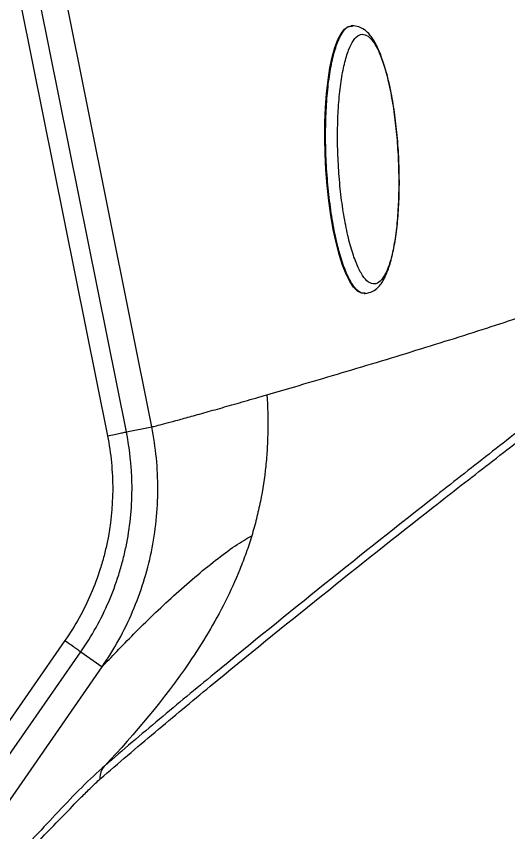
# Model space of a CAD drawing. Extents: x 527 to 611, y 788 to 934.
# Drawn here: x 534.23 to 537.9, y 827.82 to 833.91 of the extents above; entities that cross this region are included whole.
import ezdxf

# ---------------------------------------------------------------- set-up
doc = ezdxf.new("R2010")
doc.units = 0
doc.header["$MEASUREMENT"] = 0
doc.layers.add('1', color=4, linetype='Continuous')
doc.layers.add('GEOMETRY', color=3, linetype='Continuous', lineweight=25)

# ---------------------------------------------------------------- blocks, each defined once
blk = doc.blocks.new('2026_FLAIR')
at = {"layer": 'GEOMETRY'}
for p, q in [((8.1692, 27.4817), (7.5279, 30.6798)), ((7.9802, 27.4438), (7.3369, 30.6415)), ((7.1957, 30.6121), (7.8389, 27.4144)), ((9.6636, 30.473), (9.657, 30.4727)), ((9.7533, 28.475), (9.7599, 28.4753)), ((9.7616, 28.4802), (9.7597, 28.4801)), ((7.9802, 27.4438), (8.1692, 27.4817)), ((7.5223, 25.8878), (4.4622, 21.4866)), ((4.5798, 21.4015), (7.6399, 25.8027)), ((7.6399, 25.8027), (7.7991, 25.6924)), ((5.7084, 22.6742), (7.7991, 25.6924))]:
    blk.add_line(p, q, dxfattribs=at)
at = {"layer": 'GEOMETRY', "flags": 128}
for points in [[(9.4891, 29.1667), (9.4767, 29.2812), (9.4675, 29.3985), (9.4617, 29.5168), (9.4593, 29.6346), (9.4603, 29.75), (9.4648, 29.8616), (9.4726, 29.9678), (9.4837, 30.067), (9.4979, 30.1579), (9.5151, 30.2392), (9.5349, 30.3098), (9.5571, 30.3686), (9.5813, 30.4148), (9.6073, 30.4479), (9.6347, 30.4672), (9.657, 30.4727)], [(9.7533, 28.475), (9.7328, 28.4776), (9.7037, 28.4931), (9.6746, 28.5225), (9.646, 28.5652), (9.6182, 28.6206), (9.5916, 28.6881), (9.5666, 28.7665), (9.5435, 28.8549), (9.5227, 28.952), (9.5045, 29.0564), (9.4891, 29.1667)]]:
    blk.add_lwpolyline(points, dxfattribs=at)
at = {"layer": 'GEOMETRY'}
for points, knots in [([(9.7597, 28.4801), (9.7523, 28.4787), (9.7293, 28.4744), (9.6892, 28.5083), (9.6416, 28.5787), (9.5966, 28.6857), (9.5561, 28.8224), (9.5215, 28.9843), (9.4943, 29.165), (9.4754, 29.3576), (9.4656, 29.5546), (9.4652, 29.7486), (9.4743, 29.932), (9.4926, 30.0978), (9.5193, 30.2396), (9.5533, 30.3524), (9.5936, 30.4297), (9.6315, 30.47), (9.6563, 30.4688), (9.6653, 30.4683)], [0, 0, 0, 0, 0.029145, 0.091526, 0.153908, 0.216289, 0.27867, 0.341051, 0.403433, 0.465814, 0.528195, 0.590576, 0.652958, 0.715339, 0.77772, 0.840101, 0.902483, 0.964864, 1, 1, 1, 1]), ([(9.7601, 28.476), (9.78, 28.4797), (9.8149, 28.486), (9.8545, 28.5177), (9.8797, 28.5476), (9.9072, 28.5915), (9.936, 28.6591), (9.9662, 28.7664), (9.9902, 28.9004), (10.0067, 29.0563), (10.0143, 29.224), (10.0138, 29.3985), (10.0055, 29.5756), (9.9893, 29.7502), (9.9654, 29.9167), (9.9341, 30.0706), (9.8976, 30.2016), (9.8662, 30.2837), (9.8434, 30.3306), (9.8291, 30.3567), (9.8106, 30.3857), (9.7854, 30.4166), (9.7529, 30.4455), (9.7106, 30.4688), (9.6797, 30.4708), (9.6631, 30.4719)], [0, 0, 0, 0, 0.041965, 0.073798, 0.098664, 0.123557, 0.175053, 0.232215, 0.293644, 0.353459, 0.411665, 0.469703, 0.527827, 0.586188, 0.644754, 0.704512, 0.76576, 0.821679, 0.838515, 0.854549, 0.876157, 0.898695, 0.926829, 0.960636, 1, 1, 1, 1]), ([(9.9855, 29.7639), (9.9776, 29.8208), (9.9618, 29.9346), (9.9291, 30.0849), (9.8915, 30.2125), (9.8495, 30.3116), (9.8051, 30.3792), (9.7599, 30.4114), (9.7156, 30.4085), (9.674, 30.3692), (9.6365, 30.296), (9.6047, 30.1913), (9.5799, 30.0591), (9.5628, 29.9048), (9.5544, 29.7338), (9.5547, 29.5531), (9.5638, 29.3693), (9.5814, 29.1895), (9.6069, 29.0208), (9.6391, 28.8698), (9.6769, 28.7426), (9.7187, 28.6432), (9.7631, 28.5763), (9.8083, 28.5436), (9.8526, 28.547), (9.8943, 28.5863), (9.9317, 28.6594), (9.9634, 28.7645), (9.9883, 28.8965), (10.0053, 29.0511), (10.0138, 29.2221), (10.0134, 29.4026), (10.0047, 29.5868), (9.9919, 29.7049), (9.9855, 29.7639)], [0, 0, 0, 0, 0.031254, 0.062463, 0.093755, 0.124954, 0.15622, 0.187463, 0.218687, 0.249972, 0.281172, 0.312465, 0.343671, 0.374932, 0.40618, 0.437392, 0.468682, 0.5, 0.531318, 0.562608, 0.59382, 0.625068, 0.656329, 0.687535, 0.718828, 0.750028, 0.781312, 0.812537, 0.84378, 0.875046, 0.906245, 0.937537, 0.968746, 1, 1, 1, 1]), ([(9.0276, 27.7203), (9.0947, 27.7398), (9.3428, 27.812), (9.613, 27.8922), (10.005, 28.0105), (10.4, 28.1317), (10.9411, 28.3057), (11.3705, 28.456), (11.5421, 28.5295), (11.5893, 28.5569)], [0, 0, 0, 0, 0.0485933, 0.1735933, 0.1735933, 0.2985933, 0.4235933, 0.5485933, 0.6735933, 0.6735933, 0.6735933, 0.6735933]), ([(8.1691, 27.4817), (8.1846, 27.4848), (8.2345, 27.4972), (8.3458, 27.5272), (8.4496, 27.5557), (8.5716, 27.5898), (8.7097, 27.6289), (8.8619, 27.6724), (8.9713, 27.7039), (9.0276, 27.7203)], [0, 0, 0, 0, 0.25, 0.375, 0.5, 0.625, 0.75, 0.875, 1, 1, 1, 1]), ([(9.0276, 27.7203), (9.0336, 27.6316), (9.0361, 27.5427), (9.0342, 27.4096), (9.0326, 27.3652), (9.0274, 27.2767), (9.0238, 27.2325), (9.01, 27.1002), (8.9966, 27.0124), (8.9706, 26.8824), (8.9605, 26.839), (8.9397, 26.7539), (8.9261, 26.7099), (8.9159, 26.6696)], [0, 0, 0, 0, 0.25, 0.25, 0.375, 0.375, 0.5, 0.5, 0.75, 0.75, 0.875, 0.875, 1, 1, 1, 1]), ([(11.1302, 27.6261), (11.0956, 27.599), (11.0606, 27.5718), (10.9907, 27.5173), (10.9557, 27.4901), (10.8507, 27.4082), (10.7807, 27.3536), (10.571, 27.1896), (10.4315, 27.0801), (10.0139, 26.7512), (9.7367, 26.5311), (9.1842, 26.0884), (8.9089, 25.8658), (8.4985, 25.5282), (8.3621, 25.4151), (8.0902, 25.187), (7.9547, 25.072), (7.8199, 24.9551)], [0, 0, 0, 0, 0.03125, 0.03125, 0.0625, 0.0625, 0.125, 0.125, 0.25, 0.25, 0.5, 0.5, 0.75, 0.75, 0.875, 0.875, 1, 1, 1, 1]), ([(7.7857, 24.8565), (7.9212, 24.9744), (8.0573, 25.0903), (8.3305, 25.3202), (8.4676, 25.4343), (8.8801, 25.7743), (9.1567, 25.9983), (9.7116, 26.4431), (9.9899, 26.6639), (10.4081, 26.9917), (10.5476, 27.1005), (10.757, 27.2626), (10.8268, 27.3165), (10.9315, 27.3972), (10.9664, 27.424), (11.0362, 27.4778), (11.0711, 27.5047), (11.106, 27.5318)], [0, 0, 0, 0, 0.125, 0.125, 0.25, 0.25, 0.5, 0.5, 0.75, 0.75, 0.875, 0.875, 0.9375, 0.9375, 0.96875, 0.96875, 1, 1, 1, 1]), ([(7.7991, 25.6925), (7.8439, 25.7574), (7.8854, 25.8242), (7.9616, 25.962), (7.9963, 26.033), (8.0884, 26.2486), (8.1348, 26.397), (8.1822, 26.6266), (8.1943, 26.7047), (8.2105, 26.8608), (8.2146, 26.9387), (8.2152, 27.1721), (8.2, 27.3272), (8.1691, 27.4817)], [0, 0, 0, 0, 0.125, 0.125, 0.25, 0.25, 0.5, 0.5, 0.625, 0.625, 0.75, 0.75, 1, 1, 1, 1]), ([(7.8388, 27.4144), (7.8521, 27.3484), (7.862, 27.282), (7.8718, 27.1816), (7.8743, 27.148), (7.8774, 27.081), (7.8781, 27.0476), (7.8774, 26.8809), (7.8634, 26.7489), (7.8295, 26.5856), (7.8219, 26.5531), (7.805, 26.4881), (7.7957, 26.4557), (7.7655, 26.3599), (7.7423, 26.2976), (7.6635, 26.1147), (7.599, 25.9984), (7.5222, 25.8879)], [0, 0, 0, 0, 0.125, 0.125, 0.1875, 0.1875, 0.25, 0.25, 0.5, 0.5, 0.5625, 0.5625, 0.625, 0.625, 0.75, 0.75, 1, 1, 1, 1]), ([(7.6398, 25.8028), (7.7224, 25.9216), (7.7917, 26.0466), (7.8763, 26.2432), (7.9013, 26.3103), (7.9337, 26.4132), (7.9437, 26.448), (7.9619, 26.5179), (7.9701, 26.5529), (8.0066, 26.7284), (8.0216, 26.8703), (8.0223, 27.0494), (8.0215, 27.0854), (8.0182, 27.1574), (8.0156, 27.1936), (8.005, 27.3014), (7.9944, 27.3728), (7.9801, 27.4438)], [0, 0, 0, 0, 0.25, 0.25, 0.375, 0.375, 0.4375, 0.4375, 0.5, 0.5, 0.75, 0.75, 0.8125, 0.8125, 0.875, 0.875, 1, 1, 1, 1]), ([(7.8388, 27.4144), (7.8566, 27.418), (7.8742, 27.4216), (7.9069, 27.4282), (7.922, 27.4314), (7.9478, 27.4367), (7.9584, 27.4389), (7.9738, 27.4423), (7.9786, 27.4434), (7.9801, 27.4438)], [0, 0, 0, 0, 0.25, 0.25, 0.5, 0.5, 0.75, 0.75, 1, 1, 1, 1]), ([(7.7991, 25.6925), (7.866, 25.7625), (7.9863, 25.8897), (8.1778, 26.0782), (8.3319, 26.2223), (8.4906, 26.362), (8.6469, 26.4897), (8.793, 26.5973), (8.8779, 26.6498), (8.9159, 26.6696)], [0, 0, 0, 0, 0.25, 0.375, 0.5, 0.625, 0.75, 0.875, 1, 1, 1, 1]), ([(8.9159, 26.6696), (8.9027, 26.6268), (8.8745, 26.5421), (8.8111, 26.3763), (8.6829, 26.0952), (8.3763, 25.5843), (8.0451, 25.1953), (7.8199, 24.9551)], [0.0288751, 0.0288751, 0.0288751, 0.0288751, 0.0913751, 0.1538751, 0.2788751, 0.5288751, 1, 1, 1, 1]), ([(7.5223, 25.8878), (7.5372, 25.8775), (7.552, 25.8671), (7.5795, 25.8477), (7.5921, 25.8386), (7.6135, 25.8231), (7.6223, 25.8166), (7.635, 25.807), (7.6388, 25.8039), (7.6399, 25.8027)], [0, 0, 0, 0, 0.25, 0.25, 0.5, 0.5, 0.75, 0.75, 1, 1, 1, 1]), ([(7.8199, 24.9551), (7.8199, 24.9551), (7.7628, 24.9058), (7.6474, 24.7963), (7.4731, 24.613), (7.0764, 24.1906), (6.5502, 23.6307), (6.1053, 23.1207), (5.9224, 22.9111)], [0, 0, 0, 0, 0.0000004, 0.0884721, 0.1769961, 0.2655241, 0.6980109, 1, 1, 1, 1]), ([(7.7857, 24.8565), (7.7847, 24.8749), (7.7873, 24.8931), (7.7989, 24.9268), (7.8081, 24.9422), (7.8199, 24.9551)], [0, 0, 0, 0, 0.5, 0.5, 1, 1, 1, 1]), ([(5.6579, 22.5431), (5.8247, 22.7374), (5.9946, 22.9327), (6.34, 23.3234), (6.5156, 23.5185), (6.8713, 23.9079), (7.0515, 24.102), (7.3246, 24.3907), (7.4161, 24.4865), (7.5541, 24.6286), (7.6002, 24.6757), (7.6696, 24.7453), (7.6927, 24.7683), (7.7275, 24.8022), (7.7391, 24.8135), (7.7624, 24.8355), (7.774, 24.8463), (7.7857, 24.8565)], [0, 0, 0, 0, 0.25, 0.25, 0.5, 0.5, 0.75, 0.75, 0.875, 0.875, 0.9375, 0.9375, 0.96875, 0.96875, 0.984375, 0.984375, 1, 1, 1, 1])]:
    blk.add_open_spline(points, degree=3, knots=knots, dxfattribs=at)

msp = doc.modelspace()

# ---------------------------------------------------------------- block references
at = {"layer": '1'}
msp.add_blockref('2026_FLAIR', (527.0666, 803.3631), dxfattribs=at)

doc.saveas('drawing.dxf')
